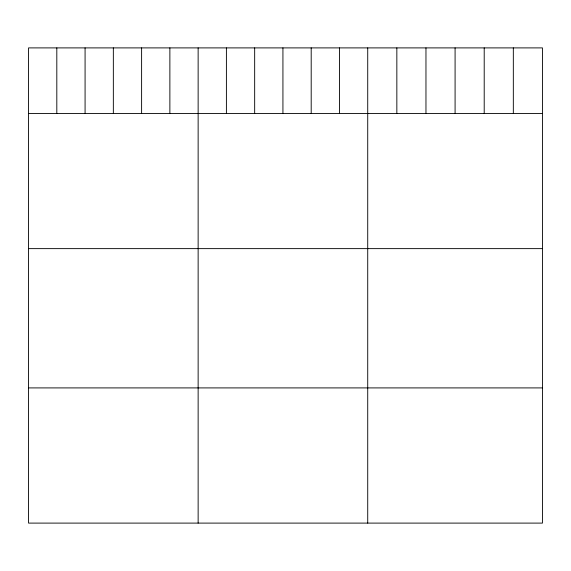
<?xml version="1.0" encoding="UTF-8"?>
<svg xmlns="http://www.w3.org/2000/svg" width="571" height="571" viewBox="0 0 571 571"><rect width="100%" height="100%" fill="white"/><g stroke="black" fill="none" stroke-linecap="round" stroke-linejoin="round"><path stroke-width="0.86" d="M542.45 113.436L542.45 523.1L28.55 523.1L28.55 47.9L542.45 47.9L542.45 113.436L28.55 113.436M28.55 248.628L542.45 248.628M28.55 387.909L542.45 387.909M513.329 47.9L513.329 113.436M484.208 47.9L484.208 113.436M455.087 47.9L455.087 113.436M425.966 47.9L425.966 113.436M396.845 47.9L396.845 113.436M367.724 47.9L367.724 523.1M339.459 47.9L339.459 113.436M311.195 47.9L311.195 113.436M282.93 47.9L282.93 113.436M254.666 47.9L254.666 113.436M226.401 47.9L226.401 113.436M198.137 47.9L198.137 523.1M169.873 47.9L169.873 113.436M141.608 47.9L141.608 113.436M113.344 47.9L113.344 113.436M85.079 47.9L85.079 113.436M56.814 47.9L56.814 113.436"/></g></svg>
